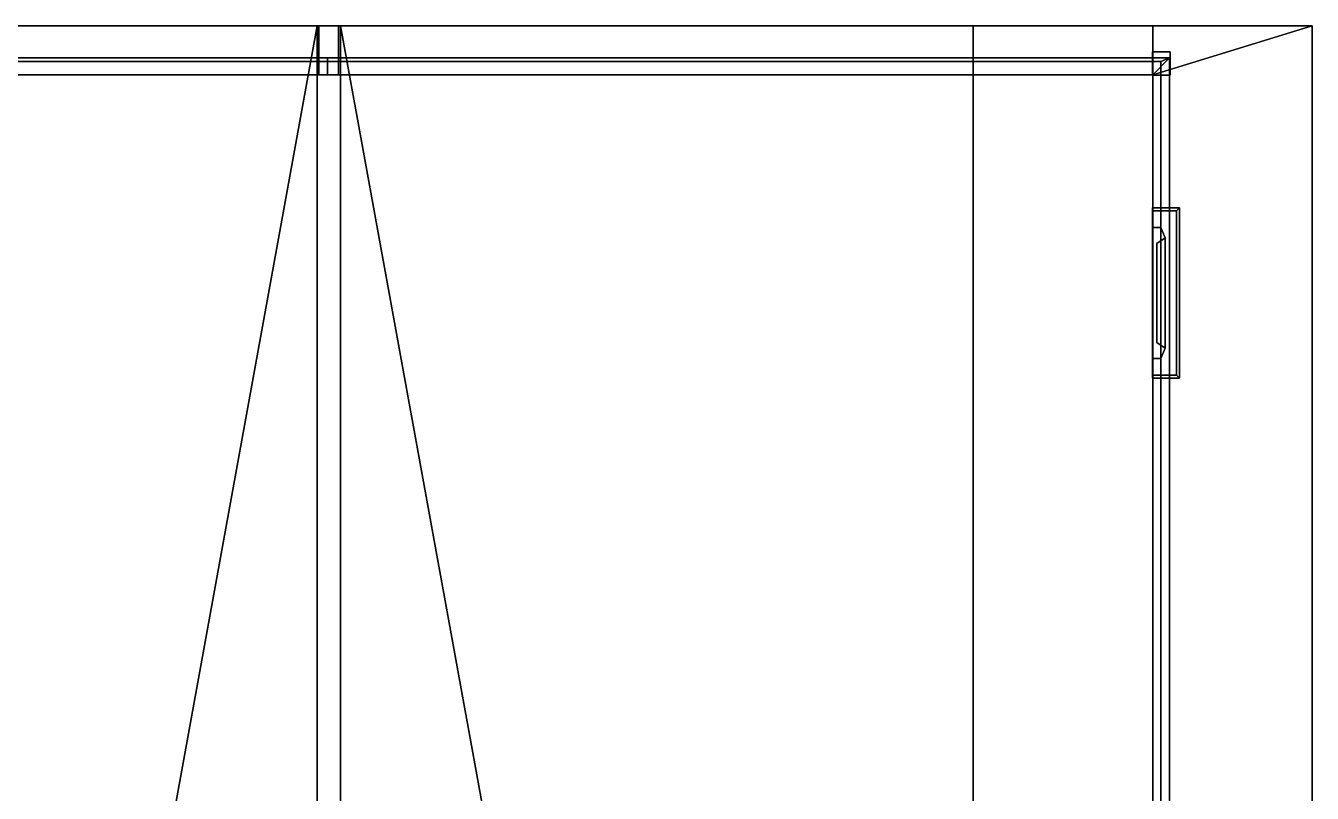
# Model space of a CAD drawing. Extents: x -3.19 to 3.22, y -3.15 to 2.27.
# Drawn here: x -0.96 to 3.224, y -0.227 to 2.268 of the extents above; entities that cross this region are included whole.
import ezdxf

# ---------------------------------------------------------------- set-up
doc = ezdxf.new("R2010")
doc.units = 0

msp = doc.modelspace()

# ---------------------------------------------------------------- linework, layer by layer
for points in [[(-2.697, 2.2683, 3.8301), (-2.0943, 2.2683, 4.6221), (-0.0121, 2.2683, 6.7343), (-0.007, 2.2683, 6.552)], [(-0.007, 2.1086, 6.552), (-2.697, 2.1086, 3.8301), (-2.697, 2.2683, 3.8301), (-0.007, 2.2683, 6.552)], [(-2.0943, -2.2692, 4.6221), (-0.9264, -2.7572, 5.7652), (-0.0121, 2.2683, 6.7343), (-2.0943, 2.2683, 4.6221)], [(-0.0121, 2.2683, 6.7343), (-0.9264, -2.7572, 5.7652), (-0.0121, -3.1493, 6.7343)], [(-0.007, 2.2683, 6.552), (-0.0121, 2.2683, 6.7343), (0.0638, 2.2683, 6.7343), (0.0566, 2.2683, 6.552)], [(-0.0121, 2.2683, 6.7343), (-0.0121, -3.1493, 6.7343), (0.0638, -3.1493, 6.7343), (0.0638, 2.2683, 6.7343)], [(0.0566, 2.1086, 6.552), (-0.007, 2.1086, 6.552), (-0.007, 2.2683, 6.552), (0.0566, 2.2683, 6.552)], [(0.0566, 2.2683, 6.552), (0.0638, 2.2683, 6.7343), (2.1204, 2.2683, 4.6298), (2.7046, 2.2683, 3.8301)], [(0.0566, 2.1086, 6.552), (0.0566, 2.2683, 6.552), (2.7046, 2.2683, 3.8301), (2.7046, 2.1086, 3.8301)], [(0.0638, -3.1493, 6.7343), (0.9781, -2.7572, 5.8105), (0.0638, 2.2683, 6.7343)], [(2.1204, 2.2683, 4.6298), (0.0638, 2.2683, 6.7343), (0.9781, -2.7572, 5.8105), (2.1204, -2.2692, 4.6298)], [(2.7046, 2.2683, 3.8301), (2.1204, 2.2683, 4.6298), (3.2235, 2.2683, 3.5354)], [(3.2235, 2.2683, 3.5354), (2.1204, 2.2683, 4.6298), (2.1204, -2.2692, 4.6298), (3.2235, -2.2692, 3.5354)], [(2.7046, 2.1086, 3.8301), (3.2235, 2.2683, 3.5354), (3.2235, -2.2692, 3.5354), (2.7046, -2.1255, 3.8301)], [(2.7046, 2.2683, 3.8301), (3.2235, 2.2683, 3.5354), (2.7046, 2.1086, 3.8301)], [(2.7039, 2.1834, 3.8677), (2.7039, 2.1834, -0.0125), (2.7039, 2.1074, -0.0125), (2.7039, 2.1074, 3.8677)], [(2.7616, 2.1834, 3.8677), (2.7616, 2.1834, -0.0125), (2.7039, 2.1834, -0.0125), (2.7039, 2.1834, 3.8677)], [(2.7616, 2.1074, 3.8677), (2.7616, 2.1074, -0.0125), (2.7616, 2.1834, -0.0125), (2.7616, 2.1834, 3.8677)], [(2.7312, 2.1525, 2.0557), (-2.7312, 2.1525, 2.0557), (-2.7593, 2.1638, 2.103), (2.7593, 2.1638, 2.103)], [(0.0212, 2.1638, 2.1501), (2.7593, 2.1638, 2.103), (-2.7593, 2.1638, 2.103)], [(-2.7593, 2.1638, 2.1501), (0.0212, 2.1638, 2.1501), (-2.7593, 2.1638, 2.103)], [(0.0212, 2.1086, 2.1501), (0.0212, 2.1638, 2.1501), (-2.7593, 2.1638, 2.1501), (-2.697, 2.1086, 2.1501)], [(-2.7312, 2.1525), (-2.7312, 2.1525, 2.0557), (2.7312, 2.1525, 2.0557), (2.7312, 2.1525)], [(0.0212, 2.1638, 2.1501), (2.7593, 2.1638, 2.1501), (2.7593, 2.1638, 2.103)], [(0.0212, 2.1086, 2.1501), (2.7046, 2.1086, 2.1501), (2.7593, 2.1638, 2.1501), (0.0212, 2.1638, 2.1501)], [(2.7046, -2.1255, 2.1501), (2.7593, -2.1931, 2.1501), (2.7593, 2.1638, 2.1501), (2.7046, 2.1086, 2.1501)], [(2.7312, -2.1525, 2.0557), (2.7312, 2.1525, 2.0557), (2.7593, 2.1638, 2.103), (2.7593, -2.1931, 2.103)], [(2.7312, 2.1525), (2.7312, 2.1525, 2.0557), (2.7312, -2.1525, 2.0557), (2.7312, -2.1525)], [(2.7593, -2.1931, 2.103), (2.7593, 2.1638, 2.103), (2.7593, 2.1638, 2.1501), (2.7593, -2.1931, 2.1501)], [(0.0212, 2.1086, 2.1501), (-2.697, 2.1086, 2.1501), (-2.697, 2.1086, 3.8301)], [(0.0212, 2.1086, 2.1501), (-2.697, 2.1086, 3.8301), (-0.007, 2.1086, 6.552)], [(0.0212, 2.1086, 2.1501), (-0.007, 2.1086, 6.552), (0.0566, 2.1086, 6.552)], [(2.7046, 2.1086, 3.8301), (2.7046, 2.1086, 2.1501), (0.0212, 2.1086, 2.1501)], [(0.0212, 2.1086, 2.1501), (0.0566, 2.1086, 6.552), (2.7046, 2.1086, 3.8301)], [(2.7039, 2.1074, 3.8677), (2.7039, 2.1074, -0.0125), (2.7616, 2.1074, -0.0125), (2.7616, 2.1074, 3.8677)], [(2.7046, -2.1255, 2.1501), (2.7046, 2.1086, 2.1501), (2.7046, 2.1086, 3.8301), (2.7046, -2.1255, 3.8301)], [(2.7915, 1.6761, 2.548), (2.7042, 1.6761, 2.548), (2.7042, 1.1224, 2.548), (2.7915, 1.1224, 2.548)], [(2.7815, 1.6661, 2.5194), (2.7042, 1.6661, 2.5194), (2.7042, 1.6761, 2.548), (2.7915, 1.6761, 2.548)], [(2.7915, 1.1224, 2.548), (2.7815, 1.1324, 2.5194), (2.7815, 1.6661, 2.5194), (2.7915, 1.6761, 2.548)], [(2.7815, 1.1324, 2.5194), (2.7042, 1.1324, 2.5194), (2.7042, 1.6661, 2.5194), (2.7815, 1.6661, 2.5194)], [(2.7042, 1.1863, 3.3675), (2.731, 1.1863, 3.3675), (2.731, 1.6122, 3.3675), (2.7042, 1.6122, 3.3675)], [(2.731, 1.6122, 2.548), (2.7042, 1.6122, 2.548), (2.7042, 1.6122, 3.3675), (2.731, 1.6122, 3.3675)], [(2.731, 1.6122, 2.548), (2.7448, 1.5782, 2.5749), (2.7448, 1.2203, 2.5749), (2.731, 1.1863, 2.548)], [(2.731, 1.1863, 3.3675), (2.7448, 1.2203, 3.3389), (2.7448, 1.5782, 3.3389), (2.731, 1.6122, 3.3675)], [(2.731, 1.6122, 3.3675), (2.7448, 1.5782, 3.3389), (2.7448, 1.5782, 2.5749), (2.731, 1.6122, 2.548)], [(2.7448, 1.5782, 3.3389), (2.7184, 1.5603, 3.3236), (2.7184, 1.5603, 2.5901), (2.7448, 1.5782, 2.5749)], [(2.7448, 1.2203, 3.3389), (2.7184, 1.2382, 3.3236), (2.7184, 1.5603, 3.3236), (2.7448, 1.5782, 3.3389)], [(2.7448, 1.5782, 2.5749), (2.7184, 1.5603, 2.5901), (2.7184, 1.2382, 2.5901), (2.7448, 1.2203, 2.5749)], [(2.7184, 1.5603, 2.5901), (2.7184, 1.5603, 3.3236), (2.7184, 1.2382, 3.3236), (2.7184, 1.2382, 2.5901)], [(2.7448, 1.2203, 2.5749), (2.7184, 1.2382, 2.5901), (2.7184, 1.2382, 3.3236), (2.7448, 1.2203, 3.3389)], [(2.7448, 1.2203, 3.3389), (2.731, 1.1863, 3.3675), (2.731, 1.1863, 2.548), (2.7448, 1.2203, 2.5749)], [(2.731, 1.1863, 3.3675), (2.7042, 1.1863, 3.3675), (2.7042, 1.1863, 2.548), (2.731, 1.1863, 2.548)], [(2.7815, 1.1324, 2.5194), (2.7915, 1.1224, 2.548), (2.7042, 1.1224, 2.548), (2.7042, 1.1324, 2.5194)]]:
    msp.add_3dface(points)

doc.saveas('drawing.dxf')
